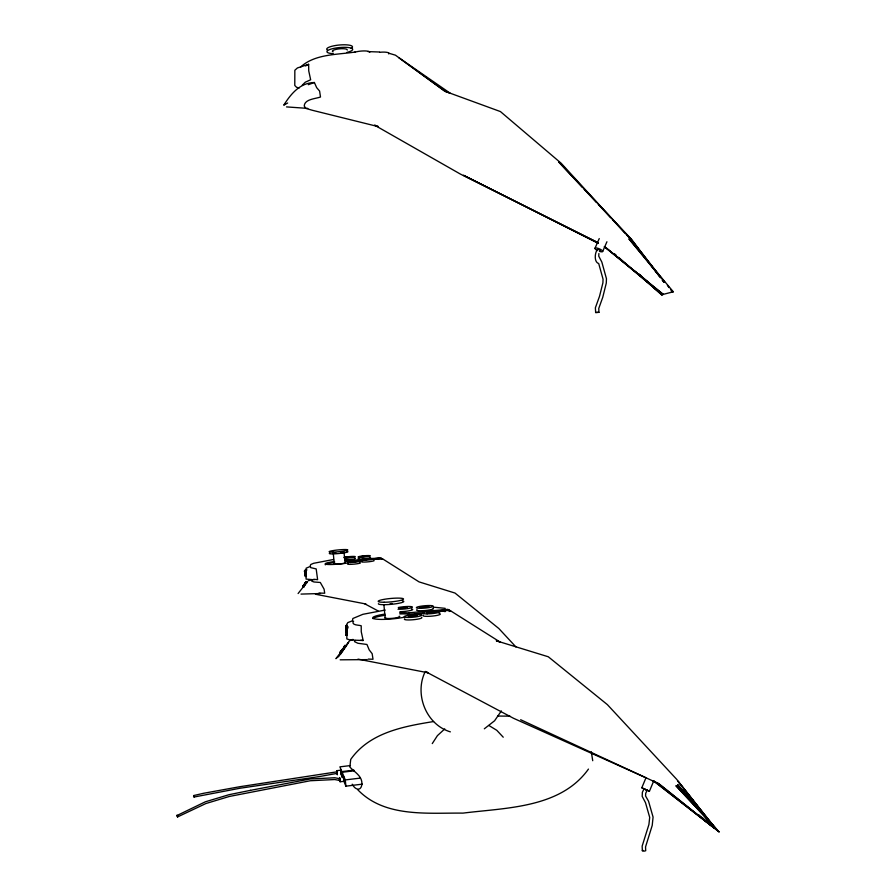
<?xml version="1.0" encoding="UTF-8"?>
<svg xmlns="http://www.w3.org/2000/svg" width="896" height="896" viewBox="0 0 896 896"><rect width="100%" height="100%" fill="white"/><g stroke="black" fill="none" stroke-linecap="round" stroke-linejoin="round"><path stroke-width="1.34" d="M347.2 625.498C342.72 628.757 350.616 623.56 347.144 629.328L345.912 629.675L346.002 627.704M345.946 628.466L345.968 626.08L346.002 627.402M346.002 628.914L346.002 629.597L347.144 629.608M305.39 571.861C308.246 573.182 303.374 572.522 306.298 571.469M299.253 87.909L296.621 87.349L294.784 85.456L294.84 70.258L297.438 67.939L308.638 64.31L308.739 70.885L310.654 79.766L305.278 82.197L302.266 85.142M347.088 635.242C348.286 633.394 343.874 636.16 347.166 634.827M345.912 626.371L347.189 626.382L347.077 627.491L345.856 627.558L347.077 627.726L347.144 627.021L345.901 627.021L345.834 627.726L345.834 627.155L345.912 626.371L347.166 626.192M347.122 634.704C345.33 634.626 345.408 634.502 347.166 634.245M346.002 630.168L346.002 629.418M346.002 629.888L345.968 631.882L345.99 630.325M345.946 627.166L345.968 625.498L347.211 625.598L345.979 625.486M304.629 575.042C305.234 574.47 307.485 573.866 304.786 574L304.64 575.176L305.726 575.042L305.592 571.099M305.29 570.55L306.678 570.17L305.334 570.08C307.664 579.432 304.662 575.456 305.379 576.173M306.298 576.061C306.13 568.837 304.64 570.517 306.622 569.912M304.92 570.472L304.506 571.29L306.354 570.528M345.979 631.187L345.901 629.328M304.696 571.122L305.088 574.918L304.786 574M339.898 780.416L339.427 780.136A1.221 0.683 -79.5 0 1 339.382 779.475L339.73 778.702L339.942 780.539L339.73 778.702L334.779 777.762L310.117 778.982L250.499 790.339M340.917 771.266L341.387 774.323L340.917 770.168L336.862 770.672L337.154 773.36L336.986 771.826L239.714 786.733L203.638 793.274L193.827 795.525L193.547 796.331L194.074 797.026L239.915 788.256L319.234 776.597L337.131 773.371L336.896 771.848M340.122 781.693L339.618 777.538L340.099 781.771L344.232 781.267L343.75 777.034L344.232 781.267M373.262 559.272L382.525 558.813L419.07 581.896L455 593.051L498.87 628.544L515.906 646.901M306.51 569.666L306.253 570.886L304.472 570.965M345.845 635.242L345.946 626.035M345.934 626.685L347.189 626.674M304.774 573.44L306.085 573.989M598.886 253.523L598.752 256.155L601.843 262.091L606.458 278.734L606.278 283.125L602.75 297.315L598.763 308.426L598.942 312.323L595.661 312.536L595.37 307.81L599.525 296.296L602.896 282.89L603.053 279.194L598.707 263.536C592.077 261.654 596.445 244.496 599.95 250.79M305.693 573.978L306.062 574.56M449.154 611.498L450.565 610.803L447.821 609.347L407.747 612.886A19.678 2.845 -5.3 0 0 399.728 612.73M352.498 620.379L352.834 618.509L362.891 614.309L385.235 610.053M305.558 569.688L305.379 571.234M306.387 570.315L305.178 570.45M305.973 574.47L305.032 574.482M424.872 672.325C414.378 694.77 426.328 724.662 450.363 731.864M340.917 770.168L340.883 770.818M303.946 585.11L306.51 581.538L305.536 582.826M305.984 574.907L304.629 574.874M653.598 781.256L649.421 791.258L645.131 789.398L641.805 787.763L645.971 777.784M602.672 251.496L606.928 241.763M594.978 248.293L599.245 238.582M250.533 790.328L229.029 794.696L205.341 801.808L176.826 815.595A1.266 0.739 68.4 0 0 176.915 816.278L177.565 816.928L205.834 803.555L229.376 796.454L310.285 780.752L334.768 779.542L339.674 780.483M645.086 789.163L644.045 788.794L642.376 792.299L642.186 796.354L645.49 802.67L649.701 817.376L648.917 824.522L642.152 846.126L642.354 850.774L643.888 851.2L645.702 850.741L645.546 846.899L652.221 825.406L653.072 817.085L648.536 801.203L645.568 795.973L645.714 793.296L647.125 790.317L641.805 787.763M345.733 646.542L341.208 653.162C337.165 652.96 344.098 649.488 344.725 645.826L345.733 646.542L345.117 647.595L344.366 646.352C344.322 644.627 346.685 645.523 345.688 646.52M310.262 565.533L310.766 564.502L313.645 563.293L333.536 559.485M341.298 652.971C339.998 654.965 342.451 651.997 340.178 652.277L340.782 651.258L341.79 651.963M303.778 585.211L304.181 586.208L304.662 585.368L303.923 584.842C301.706 586.902 305.558 584.17 304.024 586.41C301.538 587.552 304.662 583.229 305.637 582.501C308.246 583.733 303.397 582.971 305.984 583.475L303.587 586.846M303.923 586.51L304.349 585.816M303.654 587.115L302.882 586.634L304.203 584.886M355.13 640.416L354.491 641.626L357.963 643.283L366.946 644.47L369.208 649.902L372.154 653.677L373.005 659.243L368.222 659.098M306.197 582.042L306.914 582.59L305.85 582.378M344.378 646.498L345.397 647.214M432.275 743.59L437.427 735.638L444.752 728.918M501.357 710.92L494.603 720.754L484.322 728.806M341.936 649.611L343.179 649.981L342.104 649.365L340.48 651.672M303.789 586.936L304.494 585.917L303.442 585.637M345.43 646.845L348.578 642.421L335.955 658.672L339.954 654.517M346.326 645.378L349.518 640.808L352.99 639.386M642.331 850.64L642.914 850.293M341.69 650.104L342.675 650.877M344.68 645.803L345.811 646.341M338.352 656.802L339.931 654.584M302.848 586.32L304.024 586.41M307.25 582.053L306.723 582.702L305.984 582.176M298.099 593.544L307.373 581.672M306.219 583.229L305.536 582.635L305.805 583.654M305.301 582.792L306.454 582.893M300.574 67.054C314.742 53.928 336.907 54.813 355.051 52.046M588.459 769.082C560.47 808.27 506.128 807.688 462.986 813.12C427.549 812.728 384.776 817.802 357.773 789.746M312.357 580.462L311.741 581.134L314.026 581.986L320.309 582.478L324.072 589.131L324.71 593.219L318.976 593.051M303.598 585.558L304.293 584.752M305.066 583.128L305.715 582.366M310.554 567.594L316.176 568.915L317.621 579.678L313.712 579.275M177.565 816.928L177.755 816.502A1.266 0.739 68.4 0 0 177.677 815.819L177.016 815.181M350.93 556.853L351.501 556.954L349.664 557.021M349.294 557.099L345.229 557.491L349.989 557.323L345.71 557.502M287.672 103.006L283.73 105.202C290.987 93.845 299.824 82.902 314.384 82.51L316.646 87.618L319.592 91.056L320.488 97.014C315.134 98.907 304.562 99.142 304.226 105.997L305.816 108.394L312.234 110.253L378.101 126.582M305.57 65.934L308.638 64.31M194.074 797.026L193.827 795.525M353.64 621.208L353.17 621.398C351.366 625.61 359.24 624.87 361.211 625.8L361.256 631.747L363.149 640.494L350.235 640.035L346.83 638.915L346.898 624.075L347.861 622.574L352.498 620.782M308.291 84.706L314.384 82.51M308.258 580.776L311.842 579.645M310.621 566.294L306.13 568.21L306.085 579.096L314.171 579.79M366.363 559.518L367.797 559.272M413.067 615.72L408.274 616.605L409.718 616.078M618.542 257.298L661.763 294.75L673.109 291.827L670.69 292.454M662.301 294.605L663.208 294.37L605.17 247.083L662.301 294.605L644.549 279.406M343.549 552.362L340.525 552.933M421.422 606.872L420.549 607.242L422.632 607.342L419.955 607.23L428.96 606.726L428.12 606.043L427.022 606.2L428.322 606.715L421.523 606.771M595.56 312.502L598.942 312.323M433.563 721.549C403.334 726.432 369.589 732.603 350.728 759.405L349.854 767.021C354.256 771.915 361.928 775.779 361.917 783.362C361.76 791.101 355.667 790.821 352.206 784.202M413.907 615.653L417.413 615.731L410.222 616.101M436.699 611.464L446.869 610.075L429.901 611.509M716.341 829.696L718.962 831.802L658.683 783.653L652.68 780.786M411.152 615.037L423.326 613.502M439.578 611.475L449.042 610.288L450.677 611.33M350.448 765.565L339.886 766.853L341.858 771.602L353.898 770.134M342.597 777.157L342.126 772.262L354.189 770.795M342.126 772.262L345.296 779.923L360.36 778.086M343.616 780.606L345.89 786.173L362.309 784.146M378.762 559.395L378.224 558.566L379.781 558.208L372.792 558.746M355.902 561.288L361.245 560.672M600.006 250.69L599.514 249.693M434.717 611.923L426.608 612.808L434.806 611.99M447.933 610.557L449.467 610.389M404.331 607.566L398.821 608.093L405.406 607.981L404.622 607.354L404.768 607.97L399.459 608.104M404.802 607.432L406.65 607.32M370.205 559.082L364.19 559.664L365.456 559.742L364.829 559.642M373.218 559.093L378.224 558.566M380.699 558.723L382.525 558.813M424.39 612.83L409.147 614.298L409.035 613.088M368.39 558.992L351.21 560.459A14.448 1.523 -5.5 0 0 345.475 560.515M372.467 558.611L380.621 557.827L381.842 558.6M353.539 561.31L361.682 560.538M366.184 555.957L367.158 556.226L360.606 556.696L366.341 555.934M320.432 593.522L301.011 594.093M497.56 716.038L509.958 716.162M336.392 553.314L333.581 553.28M367.125 659.624L340.155 659.814M305.491 569.822L306.566 569.744M304.965 570.808L306.331 570.808M304.472 571.122L306.309 571.133M304.483 571.256L305.413 571.267M305.402 572.242L306.298 572.23M305.424 572.622L306.32 572.6M305.133 574.123L306.096 574.134M304.976 574.358L306.085 574.302M304.64 575.176L305.57 575.198M305.368 576.33L306.443 576.363M305.39 576.475L306.309 576.486M345.979 625.598L347.222 625.822M345.834 627.267L347.077 627.267M345.834 627.491L347.077 627.726M345.856 634.491L347.166 634.592M345.845 635.006L347.088 634.995M307.798 108.394L286.507 106.904M367.965 51.598L379.523 52.013M433.451 607.163L445.211 608.35M360.853 640.237L363.149 640.494M315.459 594.227L365.926 604.005M388.898 53.245L395.45 55.182L445.043 91.325L450.386 93.352L398.787 57.691L445.043 91.325L500.427 111.574L561.12 163.206L631.467 240.027L626.741 234.954M378.224 126.482L374.562 125.149L460.331 174.048L598.147 242.76M411.835 615.093L407.859 614.096A19.678 2.856 -5.3 0 0 399.84 613.939M646.296 777.918L513.509 718.278L425.622 671.642M647.08 790.306L646.386 789.947M357.974 659.12L428.445 672.862L425.398 671.451M520.666 719.734L658.683 783.653L715.971 829.405M646.083 789.622L647.92 790.485M598.17 242.76L463.49 175.28L598.17 243.32M648.637 790.821L649.421 791.258M364.549 603.691L378.123 610.949M488.891 725.48L496.765 730.296L503.238 737.206M450.565 610.803L499.946 641.962L496.272 640.774L548.285 656.768L607.376 704.626L676.603 779.24L709.912 821.677M381.282 558.331L382.491 559.115M653.33 780.651L714.358 828.184L698.499 814.61M306.41 581.627L307.194 582.176M306.331 581.728L307.138 582.288M306.23 581.851L306.97 582.523M303.486 585.547L304.338 586.074M303.027 586.051L303.834 586.499M302.938 586.186L303.744 586.69M344.87 645.422L345.878 646.128M344.602 645.87L345.576 646.688M344.198 646.699L345.274 647.394M344.165 646.755L345.15 647.55M341.958 649.566L342.933 650.328M340.67 651.47L341.678 652.187M340.01 652.646L341.085 653.386M339.942 652.848L340.95 653.565M339.819 653.016L340.838 653.733M653.475 780.853L712.701 826.874M707.28 822.55L708.266 823.334L703.091 818.933M604.229 246.702L663.208 294.37L661.763 294.75L639.206 274.221M708.266 823.334L702.699 818.216M634.099 270.469L636.194 272.261M639.33 274.938L642.454 277.614M614.331 253.646L616.437 255.472M639.083 274.243L661.55 294.795M702.498 818.059L706.474 821.89M719.174 831.981L675.909 785.702L718.323 831.286L677.589 784.571L702.856 813.781M582.277 187.242L558.622 161.862L631.602 239.4L656.589 272.418M584.17 189.269L596.467 202.474M598.36 204.501L610.658 217.694M612.55 219.722L624.848 232.926M704.67 815.864L717.304 830.469L677.936 781.222L710.136 822.013M673.31 291.771L628.914 238.84L659.445 276.035M670.779 289.856L672.515 291.973M664.843 282.251L630.739 238.997L649.454 263.39M667.408 285.488L669.11 287.65M336.862 770.672L337.098 772.374M651.157 265.608L652.859 267.826M654.562 270.043L660.52 277.805M662.222 280.022L663.914 282.24M658.258 274.613L659.915 276.819M662.413 280.123L664.082 282.318M340.95 774.077L342.429 777.706L341.858 771.602M305.514 573.966L306.41 573.955M591.304 751.8L592.726 760.715M345.296 779.923L345.89 786.173M337.165 772.15L337.333 774.816L337.019 772.621M305.827 571.077L305.85 570.483L305.906 571.301M344.008 552.048L345.016 562.789M333.267 553.168L334.275 563.92M383.902 604.722L385.134 618.038M444.842 610.568L444.954 611.778M444.035 609.941L444.147 611.15M304.64 571.155L304.763 574.683M345.957 631.714L345.946 630.829M345.99 625.822L345.99 626.987M346.002 627.133L346.002 627.861M347.099 627.491L347.099 634.48M597.43 250.566A4.166 1.187 22.8 0 1 595.907 247.946A4.166 1.187 22.8 0 1 602.202 250.566A4.166 1.187 22.8 0 1 599.424 251.384M333.066 51.856A7.493 1.725 -5.3 0 1 338.598 48.933A7.493 1.725 -5.3 0 1 347.256 50.064M333.278 53.682A12.947 2.99 -5.3 0 1 329.818 49.504A12.947 2.99 -5.3 0 1 349.339 47.667A12.947 2.99 -5.3 0 1 347.021 52.382M327.454 50.086A12.947 3.013 -5.3 0 1 340.334 44.923A12.947 3.013 -5.3 0 1 351.165 48.339M379.837 52.282A8.837 1.994 -5.6 0 1 388.718 53.906M354.357 52.36A8.915 2.027 -5.5 0 1 363.944 50.926A8.915 2.027 -5.5 0 1 369.813 52.226M404.376 617.198A19.678 2.845 -5.3 0 1 375.357 619.024A19.678 2.845 -5.3 0 1 384.91 614.085M411.634 609A8.422 1.187 -5.2 0 1 410.122 610.579A8.422 1.187 -5.2 0 1 399.941 611.666M398.294 607.522A8.434 1.176 -5.2 0 1 410.155 606.502A8.434 1.176 -5.2 0 1 409.875 608.194A8.434 1.176 -5.2 0 1 398.003 609.224M392.034 603.512A7.381 0.997 -5.3 0 1 390.107 603.691M373.038 618.621A19.678 2.856 -5.3 0 1 385.022 615.283M399.213 616.202A7.381 1.075 -5.3 0 1 392.426 618.318A7.381 1.075 -5.3 0 1 385.65 617.434M402.27 600.768A12.757 1.725 -5.3 0 1 393.87 604.05A12.757 1.725 -5.3 0 1 378.381 603.691M439.118 613.581A8.714 1.266 -5.1 0 1 432.734 616.045A8.714 1.266 -5.1 0 1 423.259 615.261M421.59 617.366A8.781 1.288 -5.2 0 1 413 619.752A8.781 1.288 -5.2 0 1 404.723 618.834M433.182 608.294A8.467 1.198 -5.1 0 1 424.973 610.534A8.467 1.198 -5.1 0 1 416.909 609.706M347.973 562.912A14.448 1.523 -5.5 0 1 326.872 564.402A14.448 1.523 -5.5 0 1 334.578 561.512M354.749 558.219A6.216 0.65 -5.5 0 1 352.722 559.25A6.216 0.65 -5.5 0 1 344.602 559.91M343.896 557.413A6.216 0.638 -5.5 0 1 352.912 556.405A6.216 0.638 -5.5 0 1 353.562 557.301A6.216 0.638 -5.5 0 1 344.434 558.141M325.315 564.861A14.448 1.534 -5.5 0 1 334.656 562.397M345.565 561.4A14.448 1.534 -5.5 0 1 351.288 561.355M344.691 562.666A5.421 0.571 -5.5 0 1 339.461 563.954A5.421 0.571 -5.5 0 1 334.746 563.584M347.01 551.41A9.363 0.93 -5.5 0 1 339.17 553.493A9.363 0.93 -5.5 0 1 329.851 553.134M374.046 560.448A6.373 0.683 -5.4 0 1 366.766 561.949A6.373 0.683 -5.4 0 1 362.533 561.299M359.654 562.598A6.406 0.683 -5.4 0 1 354.469 564.099A6.406 0.683 -5.4 0 1 347.917 563.808M369.824 557.368A6.238 0.65 -5.4 0 1 368.088 558.354A6.238 0.65 -5.4 0 1 360.102 559.059A6.238 0.65 -5.4 0 1 359.094 558.32M353.64 561.702C343.594 562.744 363.709 560.65 353.64 561.702M343.907 649.163L343.067 648.189L343.885 649.197M434.437 611.61L435.702 612.192L434.437 611.61M406.538 607.141L407.355 607.387L406.538 607.141M370.026 558.869L370.798 559.171L370.026 558.869M647.17 790.227L646.341 789.88L647.17 790.227M342.91 650.518L341.858 649.869L342.843 650.619M384.16 602.246A12.768 1.714 -5.3 0 0 403.547 599.066A12.768 1.714 -5.3 0 0 384.832 599.211A12.768 1.714 -5.3 0 0 384.16 602.246M427.078 613.883A8.714 1.254 -5.1 0 0 440.07 611.643A8.714 1.254 -5.1 0 0 427.022 611.699A8.714 1.254 -5.1 0 0 427.078 613.883M408.453 617.456A8.781 1.277 -5.2 0 0 421.635 615.194A8.781 1.277 -5.2 0 0 408.587 615.227A8.781 1.277 -5.2 0 0 408.453 617.456M420.582 608.328A8.467 1.187 -5.1 0 0 433.238 606.178A8.467 1.187 -5.1 0 0 420.594 606.256A8.467 1.187 -5.1 0 0 420.582 608.328M333.267 552.082A9.363 0.918 -5.5 0 0 347.771 549.998A9.363 0.918 -5.5 0 0 334.365 550.379A9.363 0.918 -5.5 0 0 333.267 552.082M364.314 560.258A6.373 0.672 -5.4 0 0 374.035 558.802A6.373 0.672 -5.4 0 0 364.75 559.048A6.373 0.672 -5.4 0 0 364.314 560.258M350.347 562.531A6.406 0.683 -5.4 0 0 360.181 561.064A6.406 0.683 -5.4 0 0 350.896 561.299A6.406 0.683 -5.4 0 0 350.347 562.531M360.819 557.278A6.238 0.65 -5.4 0 0 370.35 555.867A6.238 0.65 -5.4 0 0 361.278 556.114A6.238 0.65 -5.4 0 0 360.819 557.278"/></g></svg>
